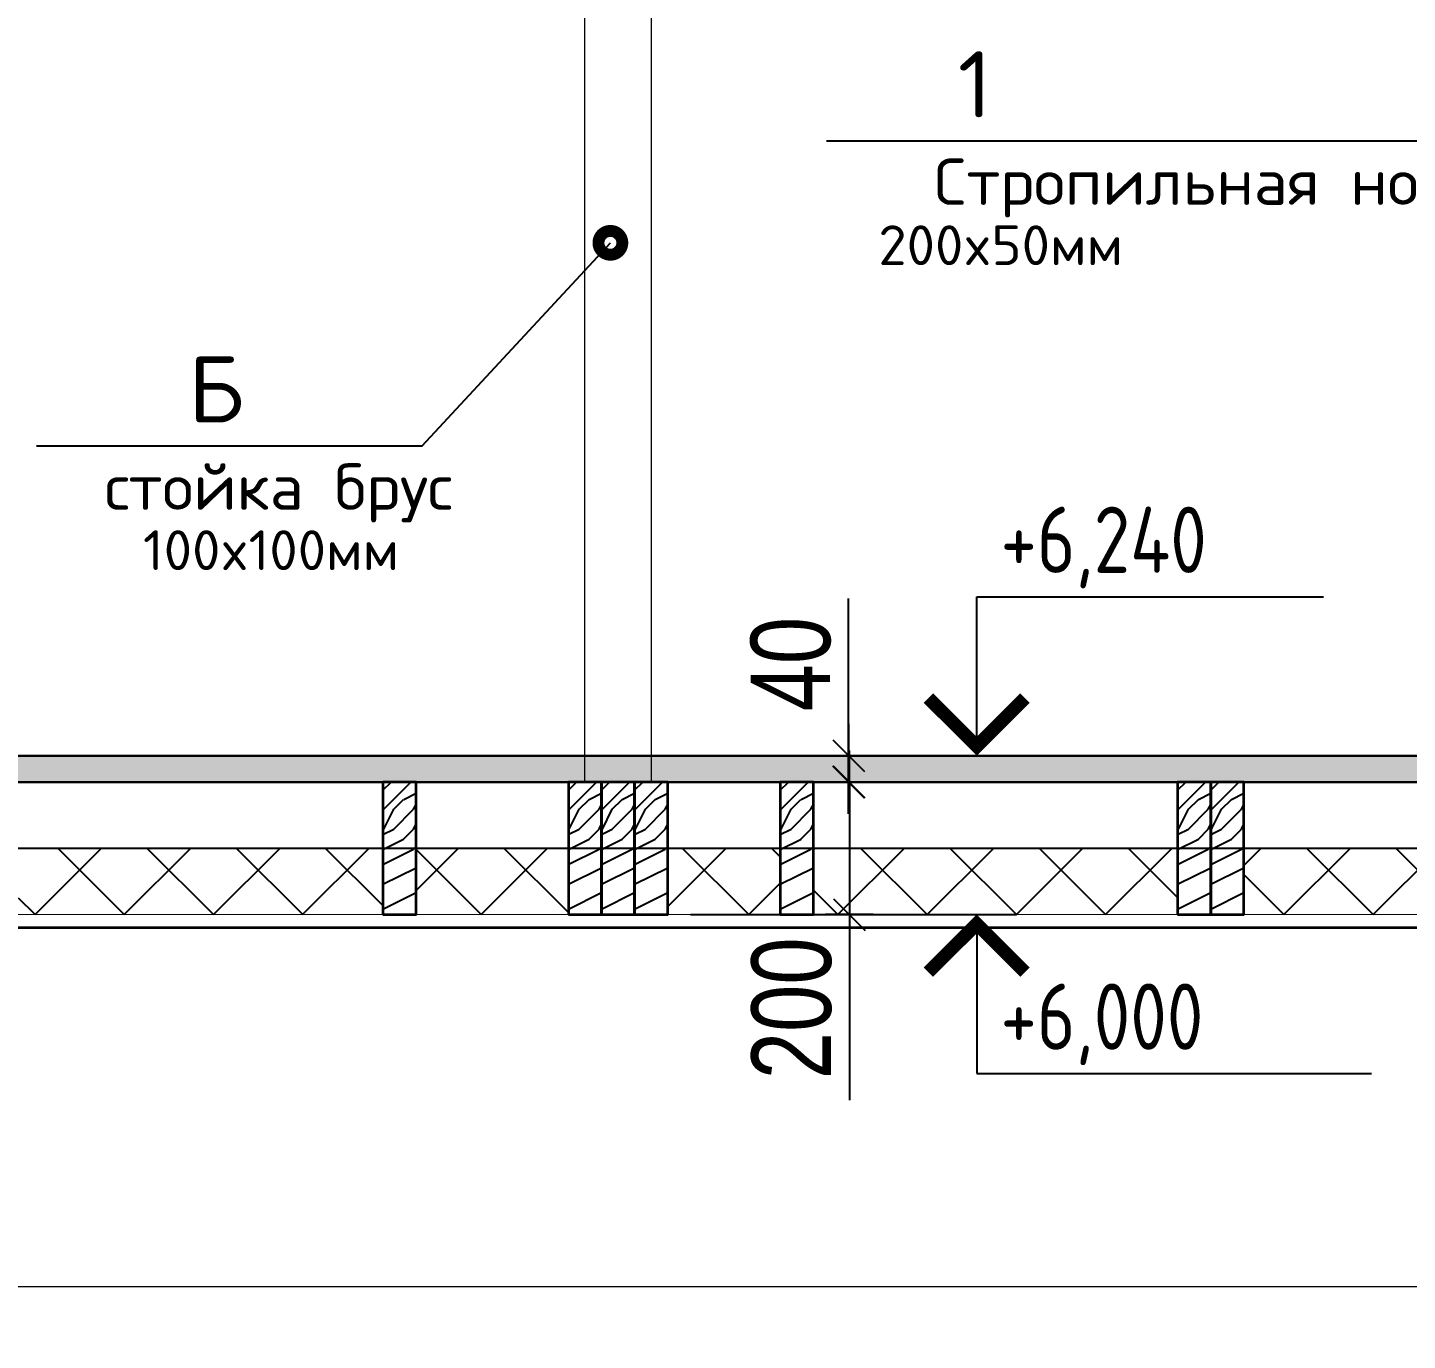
# Model space of a CAD drawing. Extents: x -12289450 to -10763036, y -7834513 to -6150123.
# Drawn here: x -10908981 to -10906897, y -7677893 to -7675911 of the extents above; entities that cross this region are included whole.
import ezdxf

# ---------------------------------------------------------------- set-up
doc = ezdxf.new("R2010")
doc.units = 0
doc.header["$LTSCALE"] = 25
doc.header["$PDMODE"] = 35
doc.layers.get('DefPoints').update_dxf_attribs({"color": 10, "lineweight": 30})
for name, color, linetype in [('004-ВСПЛИНИИ', 15, 'Continuous'), ('005-РАЗМЕРЫ', 252, 'Continuous'), ('008-ШТРИХОВКА', 252, 'Continuous'), ('Крыши', 7, 'Continuous'), ('Примечания', 7, 'Continuous')]:
    doc.layers.add(name, color=color, linetype=linetype)
for name, color, linetype, lineweight in [('RAZMER', 7, 'Continuous', 9), ('Стена', 7, 'Continuous', 5), ('СТЕНЫ', 5, 'Continuous', 40)]:
    doc.layers.add(name, color=color, linetype=linetype, lineweight=lineweight)
doc.styles.add('GOST 2.304', font='cs_gost2304.shx')
doc.styles.add('ROMANT', font='romant.shx', dxfattribs={"height": 2})
doc.styles.get("Standard").update_dxf_attribs({"font": 'arial.ttf'})
doc.styles.add('TXT0', font='txt', dxfattribs={"width": 0.8})
doc.dimstyles.new('Копия 3 РАЗМЕРЫ 3', dxfattribs={"dimscale": 30, "dimtxt": 4, "dimasz": 0.08, "dimexe": 0, "dimexo": 0, "dimgap": 0.9, "dimtad": 1, "dimdec": 0, "dimzin": 0, "dimdsep": 46, "dimtxsty": 'TXT0', "dimblk1": 'A8MITTA', "dimblk2": 'A8MITTA', "dimsah": 1, "dimcen": 0.3, "dimse1": 1, "dimse2": 1, "dimadec": 0, "dimazin": 0, "dimtp": 6, "dimtm": 6, "dimtfac": 1, "dimtdec": 0, "dimtofl": 0, "dimtmove": 0, "dimatfit": 3, "dimldrblk": 'A8MITTA', "dimfxl": 0, "dimtolj": 1, "dimtzin": 0, "dimarcsym": 0})

# ---------------------------------------------------------------- blocks, each defined once
blk = doc.blocks.new('A8MITTA', base_point=(3180, 3140))
for p, q in [((3180, 3155), (3180, 3125)), ((3170, 3130), (3190, 3150)), ((3160, 3140), (3200, 3140))]:
    blk.add_line(p, q)
blk = doc.blocks.new('*D1080')
at = {"layer": '005-РАЗМЕРЫ', "color": 0, "lineweight": -2, "ltscale": 4, "transparency": 16777216}
for p, q in [((-10907741, -7677007.5), (-10907741, -7676772.7)), ((-10907741, -7677052.3), (-10907741, -7677054.7))]:
    blk.add_line(p, q, dxfattribs=at)
at = {"layer": 'DefPoints', "color": 0, "ltscale": 4, "transparency": 16777216}
for p in [(-10907724.9, -7677009.9), (-10907741, -7677049.9), (-10907724.9, -7677049.9)]:
    blk.add_point(p, dxfattribs=at)
at = {"layer": '005-РАЗМЕРЫ', "color": 0, "lineweight": -2, "ltscale": 4, "transparency": 16777216, "xscale": 2.4, "yscale": 2.4, "zscale": 2.4}
for p, rotation in [((-10907741, -7677009.9), 270), ((-10907741, -7677049.9), 90)]:
    blk.add_blockref('A8MITTA', p, dxfattribs=dict(at, rotation=rotation))
at = {"layer": '005-РАЗМЕРЫ', "color": 0, "ltscale": 4, "transparency": 16777216, "insert": (-10907828, -7676871.7), "char_height": 120, "attachment_point": 5, "rotation": 90, "style": 'TXT0'}
blk.add_mtext('\\A1;40', dxfattribs=at)
blk = doc.blocks.new('*D1120')
at = {"layer": '005-РАЗМЕРЫ', "color": 0, "lineweight": -2, "ltscale": 4, "transparency": 16777216}
for p, q in [((-10907739.8, -7677052.3), (-10907739.8, -7677247.5)), ((-10907739.8, -7677249.9), (-10907739.8, -7677530.3))]:
    blk.add_line(p, q, dxfattribs=at)
at = {"layer": 'DefPoints', "color": 0, "ltscale": 4, "transparency": 16777216}
for p in [(-10907632, -7677049.9), (-10907739.8, -7677249.9), (-10907632, -7677249.9)]:
    blk.add_point(p, dxfattribs=at)
at = {"layer": '005-РАЗМЕРЫ', "color": 0, "lineweight": -2, "ltscale": 4, "transparency": 16777216, "xscale": 2.4, "yscale": 2.4, "zscale": 2.4}
for p, rotation in [((-10907739.8, -7677049.9), 90), ((-10907739.8, -7677249.9), 270)]:
    blk.add_blockref('A8MITTA', p, dxfattribs=dict(at, rotation=rotation))
at = {"layer": '005-РАЗМЕРЫ', "color": 0, "ltscale": 4, "transparency": 16777216, "insert": (-10907826.8, -7677391.3), "char_height": 120, "attachment_point": 5, "rotation": 90, "style": 'TXT0'}
blk.add_mtext('\\A1;200', dxfattribs=at)

msp = doc.modelspace()

# ---------------------------------------------------------------- hatches: boundary and pattern name
at = {"layer": '008-ШТРИХОВКА', "ltscale": 3}
h = msp.add_hatch(dxfattribs=at)
h.set_pattern_fill('ANSI37', color=256, scale=30)
h.set_pattern_definition([(45, (-10908334.22, -7676799.76), (-67.352, 67.352), []), (135, (-10908334.22, -7676799.76), (-67.352, -67.352), [])])
h.paths.add_polyline_path([(-10905589.2, -7676222.4), (-10905589.2, -7676395.6), (-10905134.2, -7676658.3), (-10905134.2, -7676654.9), (-10905044.2, -7676654.9), (-10905044.2, -7676710.3), (-10904989.2, -7676742), (-10904989.2, -7676568.8)])
h.paths.add_polyline_path([(-10905019, -7676590.2), (-10905019, -7676591.1, 0.403433), (-10905014.2, -7676586.1), (-10905015.2, -7676586.1, -0.40079)], flags=16)
h.paths.add_polyline_path([(-10905284.2, -7676534.3, -1), (-10905294.2, -7676534.3, -1)], flags=16)
h.paths.add_polyline_path([(-10905024, -7676690.2, -1), (-10905014, -7676690.2, -1)], flags=16)
h.paths.add_polyline_path([(-10905289.2, -7676426.3), (-10905289.2, -7676425.3, 0.425077), (-10905294.4, -7676430.3), (-10905293.4, -7676430.3, -0.427766)], flags=16)
h.paths.add_polyline_path([(-10905554.4, -7676378.3, -1), (-10905564.4, -7676378.3, -1)], flags=16)
h.paths.add_polyline_path([(-10905559.4, -7676270.3), (-10905559.4, -7676269.3, 0.425077), (-10905564.6, -7676274.3), (-10905563.6, -7676274.3, -0.427766)], flags=16)
h.paths.add_polyline_path([(-10905134.2, -7676658.3), (-10905589.2, -7676395.6), (-10905589.2, -7676222.4), (-10906849.3, -7675494.9), (-10906849.3, -7675725.8), (-10906621.3, -7675857.5), (-10906550.9, -7675781.6, -0.208652), (-10906553.8, -7675775, -1), (-10906535.8, -7675775, -0.654736), (-10906550.9, -7675781.6), (-10906621.3, -7675857.5), (-10905134.2, -7676716)])
h.paths.add_polyline_path([(-10905107.5, -7676673.7, -0.127292), (-10905106.9, -7676676.1, -1), (-10905116.9, -7676676.1, -0.409198), (-10905112, -7676671.1), (-10905134.2, -7676658.3), (-10905134.2, -7676716), (-10905092.9, -7676739.9), (-10905044.2, -7676739.9), (-10905044.2, -7676710.3)], flags=17)
h.paths.add_polyline_path([(-10905106.9, -7676718.6, -1), (-10905116.9, -7676718.6, -1)], flags=16)
h.paths.add_polyline_path([(-10905061.8, -7676718.6, -1), (-10905071.8, -7676718.6, -1)], flags=16)
h.paths.add_polyline_path([(-10904989.2, -7676742), (-10905044.2, -7676710.3), (-10905044.2, -7676744.9), (-10905039.2, -7676744.9), (-10905039.2, -7676770.9), (-10904989.2, -7676799.8)])
h.paths.add_polyline_path([(-10906849.3, -7675494.9), (-10906964.4, -7675428.4, -0.449807), (-10906977.6, -7675431.1), (-10907093.1, -7675585.1), (-10906849.3, -7675725.8)])
h.paths.add_polyline_path([(-10907813.6, -7674938.2, -0.197823), (-10907691, -7675239.9), (-10907093.1, -7675585.1), (-10906977.6, -7675431.1, -0.379494), (-10906980, -7675419.4)])
h.paths.add_polyline_path([(-10907813.6, -7674938.2), (-10908011.6, -7674823.8, 0.197823), (-10908334.2, -7674868.5), (-10908134.2, -7674984), (-10908134.2, -7674919.9), (-10908044.2, -7674919.9), (-10908044.2, -7675009.9), (-10908039.2, -7675009.9), (-10908039.2, -7675038.8), (-10907691, -7675239.9, 0.197823)])
at = {"layer": '008-ШТРИХОВКА'}
h = msp.add_hatch(dxfattribs=at)
h.set_pattern_fill('WOODFACE', color=251, scale=300, style=0, pattern_type=2)
h.set_pattern_definition([(0, (-10915678.08, -7677234.88), (300, 300), [15, -285]), (90, (-10915558.08, -7677129.88), (-300, 300), [30, -270]), (45, (-10915618.08, -7677159.88), (3e-14, 300), [21.21, -63.63, 21.21, -42.42, 148.5, -127.294]), (45, (-10915693.08, -7677249.88), (3e-14, 300), [21.213, -42.426, 21.213, -339.412]), (45, (-10915588.08, -7677219.88), (3e-14, 300), [21.213, -403.051]), (45, (-10915558.08, -7677234.88), (3e-14, 300), [21.213, -403.051]), (45, (-10915603.08, -7677204.88), (3e-14, 300), [21.213, -403.051]), (45, (-10915618.08, -7677189.88), (3e-14, 300), [42.426, -381.838]), (45, (-10915543.08, -7676964.88), (3e-14, 300), [42.426, -381.838]), (45, (-10915648.08, -7677174.88), (3e-14, 300), [84.852, -339.412]), (45, (-10915663.08, -7677159.88), (3e-14, 300), [84.852, -339.412]), (45, (-10915468.08, -7677069.88), (3e-14, 300), [84.852, -339.412]), (45, (-10915678.08, -7677129.88), (3e-14, 300), [63.64, -360.6245]), (45, (-10915738.08, -7677084.88), (3e-14, 300), [63.64, -360.6245]), (45, (-10915708.08, -7677114.88), (3e-14, 300), [63.64, -360.6245]), (45, (-10915513.08, -7677024.88), (3e-14, 300), [106.066, -318.198]), (45, (-10915543.08, -7677009.88), (3e-14, 300), [106.066, -318.198]), (45, (-10915513.08, -7677084.88), (3e-14, 300), [148.4924, -275.772]), (26.565, (-10915648.08, -7677204.88), (300, 1e-07), [33.541, -637.279]), (26.565, (-10915588.08, -7677114.88), (300, 1e-07), [33.541, -637.279]), (26.565, (-10915603.08, -7677144.88), (300, 1e-07), [33.541, -637.279]), (26.565, (-10915663.08, -7677234.88), (300, 1e-07), [67.082, -603.738]), (26.565, (-10915603.08, -7677099.88), (300, 1e-07), [100.623, -570.197]), (26.565, (-10915633.08, -7677084.88), (300, 1e-07), [134.164, -536.656]), (26.565, (-10915663.08, -7677069.88), (300, 1e-07), [134.164, -536.656]), (26.565, (-10915708.08, -7676979.88), (300, 1e-07), [134.164, -536.656]), (26.565, (-10915708.08, -7677009.88), (300, 1e-07), [167.705, -503.115]), (26.565, (-10915693.08, -7677039.88), (300, 1e-07), [167.705, -503.115]), (63.435, (-10915588.08, -7677159.88), (2e-08, 300), [33.541, -637.279]), (63.435, (-10915633.08, -7677189.88), (2e-08, 300), [33.541, -637.279]), (63.435, (-10915678.08, -7677234.88), (2e-08, 300), [67.082, -603.738]), (63.435, (-10915588.08, -7677189.88), (2e-08, 300), [67.082, -603.738]), (63.435, (-10915708.08, -7677249.88), (2e-08, 300), [100.623, -570.197]), (63.435, (-10915738.08, -7677249.88), (2e-08, 300), [134.164, -536.656]), (63.435, (-10915468.08, -7677234.88), (2e-08, 300), [134.164, -536.656]), (63.435, (-10915573.08, -7677204.88), (2e-08, 300), [134.164, -536.656]), (63.435, (-10915513.08, -7677234.88), (2e-08, 300), [167.705, -503.115]), (63.435, (-10915543.08, -7677219.88), (2e-08, 300), [167.705, -503.115])])
h.paths.add_polyline_path([(-10910869.2, -7677050), (-10910919.2, -7677050), (-10910927.1, -7677049.9), (-10910877.1, -7677049.9)], flags=16)
h.paths.add_polyline_path([(-10913249.2, -7677050), (-10913249.2, -7677009.9), (-10915738.1, -7677009.9), (-10915738.1, -7677050)])
h.paths.add_polyline_path([(-10913249.2, -7677009.9), (-10913249.2, -7677050), (-10905239.2, -7677050.1), (-10905239.2, -7677009.9)])
h = msp.add_hatch(dxfattribs=at)
h.set_pattern_fill('WOODFACE', color=251, scale=300, style=0, pattern_type=2)
h.set_pattern_definition([(0, (765711.9, -569866.07), (300, 300), [15, -285]), (90, (765831.9, -569761.07), (-300, 300), [30, -270]), (45, (765771.91, -569791.07), (3e-14, 300), [21.21, -63.63, 21.21, -42.42, 148.5, -127.2940687]), (45, (765696.91, -569881.07), (3e-14, 300), [21.213, -42.426, 21.213, -339.4120686]), (45, (765801.91, -569851.07), (3e-14, 300), [21.213, -403.0510686]), (45, (765831.91, -569866.07), (3e-14, 300), [21.213, -403.0510686]), (45, (765786.91, -569836.07), (3e-14, 300), [21.213, -403.0510686]), (45, (765771.91, -569821.07), (3e-14, 300), [42.426, -381.8380686]), (45, (765846.91, -569596.07), (3e-14, 300), [42.426, -381.8380686]), (45, (765741.91, -569806.07), (3e-14, 300), [84.852, -339.4120686]), (45, (765726.91, -569791.07), (3e-14, 300), [84.852, -339.4120686]), (45, (765921.91, -569701.07), (3e-14, 300), [84.852, -339.4120686]), (45, (765711.91, -569761.07), (3e-14, 300), [63.6396, -360.6244686]), (45, (765651.91, -569716.07), (3e-14, 300), [63.6396, -360.6244686]), (45, (765681.91, -569746.07), (3e-14, 300), [63.6396, -360.6244686]), (45, (765876.91, -569656.07), (3e-14, 300), [106.06602, -318.1980486]), (45, (765846.91, -569641.07), (3e-14, 300), [106.06602, -318.1980486]), (45, (765876.91, -569716.07), (3e-14, 300), [148.492424, -275.7716445]), (26.5650512, (765741.91, -569836.07), (300, 1e-07), [33.541017, -637.279374]), (26.5650512, (765801.91, -569746.07), (300, 1e-07), [33.541017, -637.279374]), (26.5650512, (765786.91, -569776.07), (300, 1e-07), [33.541017, -637.279374]), (26.5650512, (765726.91, -569866.07), (300, 1e-07), [67.08204, -603.738353]), (26.5650512, (765786.91, -569731.07), (300, 1e-07), [100.623059, -570.197334]), (26.5650512, (765756.91, -569716.07), (300, 1e-07), [134.1640785, -536.6563146]), (26.5650512, (765726.91, -569701.07), (300, 1e-07), [134.1640785, -536.6563146]), (26.5650512, (765681.91, -569611.07), (300, 1e-07), [134.1640785, -536.6563146]), (26.5650512, (765681.91, -569641.07), (300, 1e-07), [167.7051, -503.115293]), (26.5650512, (765696.91, -569671.07), (300, 1e-07), [167.7051, -503.115293]), (63.4349488, (765801.91, -569791.07), (2e-08, 300), [33.541017, -637.279374]), (63.4349488, (765756.91, -569821.07), (2e-08, 300), [33.541017, -637.279374]), (63.4349488, (765711.91, -569866.07), (2e-08, 300), [67.08204, -603.738353]), (63.4349488, (765801.91, -569821.07), (2e-08, 300), [67.08204, -603.738353]), (63.4349488, (765681.91, -569881.07), (2e-08, 300), [100.623059, -570.197334]), (63.4349488, (765651.91, -569881.07), (2e-08, 300), [134.1640785, -536.6563146]), (63.4349488, (765921.91, -569866.07), (2e-08, 300), [134.1640785, -536.6563146]), (63.4349488, (765816.91, -569836.07), (2e-08, 300), [134.1640785, -536.6563146]), (63.4349488, (765876.91, -569866.07), (2e-08, 300), [167.7051, -503.115293]), (63.4349488, (765846.91, -569851.07), (2e-08, 300), [167.7051, -503.115293])])
h.paths.add_polyline_path([(-10908394.2, -7677249.9), (-10908394.2, -7677049.9), (-10908444.2, -7677049.9), (-10908444.2, -7677249.9)])
h = msp.add_hatch(dxfattribs=at)
h.set_pattern_fill('WOODFACE', color=251, scale=300, style=0, pattern_type=2)
h.set_pattern_definition([(0, (765991.9, -569866.1), (300, 300), [15, -285]), (90, (766111.9, -569761.1), (-300, 300), [30, -270]), (45, (766051.91, -569791.09), (3e-14, 300), [21.21, -63.63, 21.21, -42.42, 148.5, -127.2940687]), (45, (765976.91, -569881.09), (3e-14, 300), [21.213, -42.426, 21.213, -339.4120686]), (45, (766081.91, -569851.09), (3e-14, 300), [21.213, -403.0510686]), (45, (766111.91, -569866.09), (3e-14, 300), [21.213, -403.0510686]), (45, (766066.91, -569836.09), (3e-14, 300), [21.213, -403.0510686]), (45, (766051.91, -569821.09), (3e-14, 300), [42.426, -381.8380686]), (45, (766126.91, -569596.09), (3e-14, 300), [42.426, -381.8380686]), (45, (766021.91, -569806.09), (3e-14, 300), [84.852, -339.4120686]), (45, (766006.91, -569791.09), (3e-14, 300), [84.852, -339.4120686]), (45, (766201.91, -569701.09), (3e-14, 300), [84.852, -339.4120686]), (45, (765991.91, -569761.09), (3e-14, 300), [63.6396, -360.6244686]), (45, (765931.91, -569716.09), (3e-14, 300), [63.6396, -360.6244686]), (45, (765961.91, -569746.09), (3e-14, 300), [63.6396, -360.6244686]), (45, (766156.91, -569656.09), (3e-14, 300), [106.06602, -318.1980486]), (45, (766126.91, -569641.09), (3e-14, 300), [106.06602, -318.1980486]), (45, (766156.91, -569716.09), (3e-14, 300), [148.492424, -275.7716445]), (26.5650512, (766021.91, -569836.09), (300, 1e-07), [33.541017, -637.279374]), (26.5650512, (766081.91, -569746.09), (300, 1e-07), [33.541017, -637.279374]), (26.5650512, (766066.91, -569776.09), (300, 1e-07), [33.541017, -637.279374]), (26.5650512, (766006.91, -569866.09), (300, 1e-07), [67.08204, -603.738353]), (26.5650512, (766066.91, -569731.09), (300, 1e-07), [100.623059, -570.197334]), (26.5650512, (766036.91, -569716.09), (300, 1e-07), [134.1640785, -536.6563146]), (26.5650512, (766006.91, -569701.09), (300, 1e-07), [134.1640785, -536.6563146]), (26.5650512, (765961.91, -569611.09), (300, 1e-07), [134.1640785, -536.6563146]), (26.5650512, (765961.91, -569641.09), (300, 1e-07), [167.7051, -503.115293]), (26.5650512, (765976.91, -569671.09), (300, 1e-07), [167.7051, -503.115293]), (63.4349488, (766081.91, -569791.09), (2e-08, 300), [33.541017, -637.279374]), (63.4349488, (766036.91, -569821.09), (2e-08, 300), [33.541017, -637.279374]), (63.4349488, (765991.91, -569866.09), (2e-08, 300), [67.08204, -603.738353]), (63.4349488, (766081.91, -569821.09), (2e-08, 300), [67.08204, -603.738353]), (63.4349488, (765961.91, -569881.09), (2e-08, 300), [100.623059, -570.197334]), (63.4349488, (765931.91, -569881.09), (2e-08, 300), [134.1640785, -536.6563146]), (63.4349488, (766201.91, -569866.09), (2e-08, 300), [134.1640785, -536.6563146]), (63.4349488, (766096.91, -569836.09), (2e-08, 300), [134.1640785, -536.6563146]), (63.4349488, (766156.91, -569866.09), (2e-08, 300), [167.7051, -503.115293]), (63.4349488, (766126.91, -569851.09), (2e-08, 300), [167.7051, -503.115293])])
h.paths.add_polyline_path([(-10908114.2, -7677250), (-10908114.2, -7677049.9), (-10908164.2, -7677049.9), (-10908164.2, -7677250)])
h = msp.add_hatch(dxfattribs=at)
h.set_pattern_fill('WOODFACE', color=251, scale=300, style=0, pattern_type=2)
h.set_pattern_definition([(0, (766041.9, -569866.1), (300, 300), [15, -285]), (90, (766161.9, -569761.1), (-300, 300), [30, -270]), (45, (766101.91, -569791.09), (3e-14, 300), [21.21, -63.63, 21.21, -42.42, 148.5, -127.2940687]), (45, (766026.91, -569881.09), (3e-14, 300), [21.213, -42.426, 21.213, -339.4120686]), (45, (766131.91, -569851.09), (3e-14, 300), [21.213, -403.0510686]), (45, (766161.91, -569866.09), (3e-14, 300), [21.213, -403.0510686]), (45, (766116.91, -569836.09), (3e-14, 300), [21.213, -403.0510686]), (45, (766101.91, -569821.09), (3e-14, 300), [42.426, -381.8380686]), (45, (766176.91, -569596.09), (3e-14, 300), [42.426, -381.8380686]), (45, (766071.91, -569806.09), (3e-14, 300), [84.852, -339.4120686]), (45, (766056.91, -569791.09), (3e-14, 300), [84.852, -339.4120686]), (45, (766251.91, -569701.09), (3e-14, 300), [84.852, -339.4120686]), (45, (766041.91, -569761.09), (3e-14, 300), [63.6396, -360.6244686]), (45, (765981.91, -569716.09), (3e-14, 300), [63.6396, -360.6244686]), (45, (766011.91, -569746.09), (3e-14, 300), [63.6396, -360.6244686]), (45, (766206.91, -569656.09), (3e-14, 300), [106.06602, -318.1980486]), (45, (766176.91, -569641.09), (3e-14, 300), [106.06602, -318.1980486]), (45, (766206.91, -569716.09), (3e-14, 300), [148.492424, -275.7716445]), (26.5650512, (766071.91, -569836.09), (300, 1e-07), [33.541017, -637.279374]), (26.5650512, (766131.91, -569746.09), (300, 1e-07), [33.541017, -637.279374]), (26.5650512, (766116.91, -569776.09), (300, 1e-07), [33.541017, -637.279374]), (26.5650512, (766056.91, -569866.09), (300, 1e-07), [67.08204, -603.738353]), (26.5650512, (766116.91, -569731.09), (300, 1e-07), [100.623059, -570.197334]), (26.5650512, (766086.91, -569716.09), (300, 1e-07), [134.1640785, -536.6563146]), (26.5650512, (766056.91, -569701.09), (300, 1e-07), [134.1640785, -536.6563146]), (26.5650512, (766011.91, -569611.09), (300, 1e-07), [134.1640785, -536.6563146]), (26.5650512, (766011.91, -569641.09), (300, 1e-07), [167.7051, -503.115293]), (26.5650512, (766026.91, -569671.09), (300, 1e-07), [167.7051, -503.115293]), (63.4349488, (766131.91, -569791.09), (2e-08, 300), [33.541017, -637.279374]), (63.4349488, (766086.91, -569821.09), (2e-08, 300), [33.541017, -637.279374]), (63.4349488, (766041.91, -569866.09), (2e-08, 300), [67.08204, -603.738353]), (63.4349488, (766131.91, -569821.09), (2e-08, 300), [67.08204, -603.738353]), (63.4349488, (766011.91, -569881.09), (2e-08, 300), [100.623059, -570.197334]), (63.4349488, (765981.91, -569881.09), (2e-08, 300), [134.1640785, -536.6563146]), (63.4349488, (766251.91, -569866.09), (2e-08, 300), [134.1640785, -536.6563146]), (63.4349488, (766146.91, -569836.09), (2e-08, 300), [134.1640785, -536.6563146]), (63.4349488, (766206.91, -569866.09), (2e-08, 300), [167.7051, -503.115293]), (63.4349488, (766176.91, -569851.09), (2e-08, 300), [167.7051, -503.115293])])
h.paths.add_polyline_path([(-10908064.2, -7677250), (-10908064.2, -7677049.9), (-10908114.2, -7677049.9), (-10908114.2, -7677250)])
h = msp.add_hatch(dxfattribs=at)
h.set_pattern_fill('WOODFACE', color=251, scale=300, style=0, pattern_type=2)
h.set_pattern_definition([(0, (766091.9, -569866.1), (300, 300), [15, -285]), (90, (766211.9, -569761.1), (-300, 300), [30, -270]), (45, (766151.91, -569791.09), (3e-14, 300), [21.21, -63.63, 21.21, -42.42, 148.5, -127.2940687]), (45, (766076.91, -569881.09), (3e-14, 300), [21.213, -42.426, 21.213, -339.4120686]), (45, (766181.91, -569851.09), (3e-14, 300), [21.213, -403.0510686]), (45, (766211.91, -569866.09), (3e-14, 300), [21.213, -403.0510686]), (45, (766166.91, -569836.09), (3e-14, 300), [21.213, -403.0510686]), (45, (766151.91, -569821.09), (3e-14, 300), [42.426, -381.8380686]), (45, (766226.91, -569596.09), (3e-14, 300), [42.426, -381.8380686]), (45, (766121.91, -569806.09), (3e-14, 300), [84.852, -339.4120686]), (45, (766106.91, -569791.09), (3e-14, 300), [84.852, -339.4120686]), (45, (766301.91, -569701.09), (3e-14, 300), [84.852, -339.4120686]), (45, (766091.91, -569761.09), (3e-14, 300), [63.6396, -360.6244686]), (45, (766031.91, -569716.09), (3e-14, 300), [63.6396, -360.6244686]), (45, (766061.91, -569746.09), (3e-14, 300), [63.6396, -360.6244686]), (45, (766256.91, -569656.09), (3e-14, 300), [106.06602, -318.1980486]), (45, (766226.91, -569641.09), (3e-14, 300), [106.06602, -318.1980486]), (45, (766256.91, -569716.09), (3e-14, 300), [148.492424, -275.7716445]), (26.5650512, (766121.91, -569836.09), (300, 1e-07), [33.541017, -637.279374]), (26.5650512, (766181.91, -569746.09), (300, 1e-07), [33.541017, -637.279374]), (26.5650512, (766166.91, -569776.09), (300, 1e-07), [33.541017, -637.279374]), (26.5650512, (766106.91, -569866.09), (300, 1e-07), [67.08204, -603.738353]), (26.5650512, (766166.91, -569731.09), (300, 1e-07), [100.623059, -570.197334]), (26.5650512, (766136.91, -569716.09), (300, 1e-07), [134.1640785, -536.6563146]), (26.5650512, (766106.91, -569701.09), (300, 1e-07), [134.1640785, -536.6563146]), (26.5650512, (766061.91, -569611.09), (300, 1e-07), [134.1640785, -536.6563146]), (26.5650512, (766061.91, -569641.09), (300, 1e-07), [167.7051, -503.115293]), (26.5650512, (766076.91, -569671.09), (300, 1e-07), [167.7051, -503.115293]), (63.4349488, (766181.91, -569791.09), (2e-08, 300), [33.541017, -637.279374]), (63.4349488, (766136.91, -569821.09), (2e-08, 300), [33.541017, -637.279374]), (63.4349488, (766091.91, -569866.09), (2e-08, 300), [67.08204, -603.738353]), (63.4349488, (766181.91, -569821.09), (2e-08, 300), [67.08204, -603.738353]), (63.4349488, (766061.91, -569881.09), (2e-08, 300), [100.623059, -570.197334]), (63.4349488, (766031.91, -569881.09), (2e-08, 300), [134.1640785, -536.6563146]), (63.4349488, (766301.91, -569866.09), (2e-08, 300), [134.1640785, -536.6563146]), (63.4349488, (766196.91, -569836.09), (2e-08, 300), [134.1640785, -536.6563146]), (63.4349488, (766256.91, -569866.09), (2e-08, 300), [167.7051, -503.115293]), (63.4349488, (766226.91, -569851.09), (2e-08, 300), [167.7051, -503.115293])])
h.paths.add_polyline_path([(-10908014.2, -7677250), (-10908014.2, -7677049.9), (-10908064.2, -7677049.9), (-10908064.2, -7677250)])
h = msp.add_hatch(dxfattribs=at)
h.set_pattern_fill('WOODFACE', color=251, scale=300, style=0, pattern_type=2)
h.set_pattern_definition([(0, (766311.9, -569866.07), (300, 300), [15, -285]), (90, (766431.9, -569761.07), (-300, 300), [30, -270]), (45, (766371.91, -569791.07), (3e-14, 300), [21.21, -63.63, 21.21, -42.42, 148.5, -127.2940687]), (45, (766296.91, -569881.07), (3e-14, 300), [21.213, -42.426, 21.213, -339.4120686]), (45, (766401.91, -569851.07), (3e-14, 300), [21.213, -403.0510686]), (45, (766431.91, -569866.07), (3e-14, 300), [21.213, -403.0510686]), (45, (766386.91, -569836.07), (3e-14, 300), [21.213, -403.0510686]), (45, (766371.91, -569821.07), (3e-14, 300), [42.426, -381.8380686]), (45, (766446.91, -569596.07), (3e-14, 300), [42.426, -381.8380686]), (45, (766341.91, -569806.07), (3e-14, 300), [84.852, -339.4120686]), (45, (766326.91, -569791.07), (3e-14, 300), [84.852, -339.4120686]), (45, (766521.91, -569701.07), (3e-14, 300), [84.852, -339.4120686]), (45, (766311.91, -569761.07), (3e-14, 300), [63.6396, -360.6244686]), (45, (766251.91, -569716.07), (3e-14, 300), [63.6396, -360.6244686]), (45, (766281.91, -569746.07), (3e-14, 300), [63.6396, -360.6244686]), (45, (766476.91, -569656.07), (3e-14, 300), [106.06602, -318.1980486]), (45, (766446.91, -569641.07), (3e-14, 300), [106.06602, -318.1980486]), (45, (766476.91, -569716.07), (3e-14, 300), [148.492424, -275.7716445]), (26.5650512, (766341.91, -569836.07), (300, 1e-07), [33.541017, -637.279374]), (26.5650512, (766401.91, -569746.07), (300, 1e-07), [33.541017, -637.279374]), (26.5650512, (766386.91, -569776.07), (300, 1e-07), [33.541017, -637.279374]), (26.5650512, (766326.91, -569866.07), (300, 1e-07), [67.08204, -603.738353]), (26.5650512, (766386.91, -569731.07), (300, 1e-07), [100.623059, -570.197334]), (26.5650512, (766356.91, -569716.07), (300, 1e-07), [134.1640785, -536.6563146]), (26.5650512, (766326.91, -569701.07), (300, 1e-07), [134.1640785, -536.6563146]), (26.5650512, (766281.91, -569611.07), (300, 1e-07), [134.1640785, -536.6563146]), (26.5650512, (766281.91, -569641.07), (300, 1e-07), [167.7051, -503.115293]), (26.5650512, (766296.91, -569671.07), (300, 1e-07), [167.7051, -503.115293]), (63.4349488, (766401.91, -569791.07), (2e-08, 300), [33.541017, -637.279374]), (63.4349488, (766356.91, -569821.07), (2e-08, 300), [33.541017, -637.279374]), (63.4349488, (766311.91, -569866.07), (2e-08, 300), [67.08204, -603.738353]), (63.4349488, (766401.91, -569821.07), (2e-08, 300), [67.08204, -603.738353]), (63.4349488, (766281.91, -569881.07), (2e-08, 300), [100.623059, -570.197334]), (63.4349488, (766251.91, -569881.07), (2e-08, 300), [134.1640785, -536.6563146]), (63.4349488, (766521.91, -569866.07), (2e-08, 300), [134.1640785, -536.6563146]), (63.4349488, (766416.91, -569836.07), (2e-08, 300), [134.1640785, -536.6563146]), (63.4349488, (766476.91, -569866.07), (2e-08, 300), [167.7051, -503.115293]), (63.4349488, (766446.91, -569851.07), (2e-08, 300), [167.7051, -503.115293])])
h.paths.add_polyline_path([(-10907794.2, -7677249.9), (-10907794.2, -7677049.9), (-10907844.2, -7677049.9), (-10907844.2, -7677249.9)])
h = msp.add_hatch(dxfattribs=at)
h.set_pattern_fill('WOODFACE', color=251, scale=300, style=0, pattern_type=2)
h.set_pattern_definition([(0, (766911.9, -569866.07), (300, 300), [15, -285]), (90, (767031.9, -569761.07), (-300, 300), [30, -270]), (45, (766971.91, -569791.07), (3e-14, 300), [21.21, -63.63, 21.21, -42.42, 148.5, -127.2940687]), (45, (766896.91, -569881.07), (3e-14, 300), [21.213, -42.426, 21.213, -339.4120686]), (45, (767001.91, -569851.07), (3e-14, 300), [21.213, -403.0510686]), (45, (767031.91, -569866.07), (3e-14, 300), [21.213, -403.0510686]), (45, (766986.91, -569836.07), (3e-14, 300), [21.213, -403.0510686]), (45, (766971.91, -569821.07), (3e-14, 300), [42.426, -381.8380686]), (45, (767046.91, -569596.07), (3e-14, 300), [42.426, -381.8380686]), (45, (766941.91, -569806.07), (3e-14, 300), [84.852, -339.4120686]), (45, (766926.91, -569791.07), (3e-14, 300), [84.852, -339.4120686]), (45, (767121.91, -569701.07), (3e-14, 300), [84.852, -339.4120686]), (45, (766911.91, -569761.07), (3e-14, 300), [63.6396, -360.6244686]), (45, (766851.91, -569716.07), (3e-14, 300), [63.6396, -360.6244686]), (45, (766881.91, -569746.07), (3e-14, 300), [63.6396, -360.6244686]), (45, (767076.91, -569656.07), (3e-14, 300), [106.06602, -318.1980486]), (45, (767046.91, -569641.07), (3e-14, 300), [106.06602, -318.1980486]), (45, (767076.91, -569716.07), (3e-14, 300), [148.492424, -275.7716445]), (26.5650512, (766941.91, -569836.07), (300, 1e-07), [33.541017, -637.279374]), (26.5650512, (767001.91, -569746.07), (300, 1e-07), [33.541017, -637.279374]), (26.5650512, (766986.91, -569776.07), (300, 1e-07), [33.541017, -637.279374]), (26.5650512, (766926.91, -569866.07), (300, 1e-07), [67.08204, -603.738353]), (26.5650512, (766986.91, -569731.07), (300, 1e-07), [100.623059, -570.197334]), (26.5650512, (766956.91, -569716.07), (300, 1e-07), [134.1640785, -536.6563146]), (26.5650512, (766926.91, -569701.07), (300, 1e-07), [134.1640785, -536.6563146]), (26.5650512, (766881.91, -569611.07), (300, 1e-07), [134.1640785, -536.6563146]), (26.5650512, (766881.91, -569641.07), (300, 1e-07), [167.7051, -503.115293]), (26.5650512, (766896.91, -569671.07), (300, 1e-07), [167.7051, -503.115293]), (63.4349488, (767001.91, -569791.07), (2e-08, 300), [33.541017, -637.279374]), (63.4349488, (766956.91, -569821.07), (2e-08, 300), [33.541017, -637.279374]), (63.4349488, (766911.91, -569866.07), (2e-08, 300), [67.08204, -603.738353]), (63.4349488, (767001.91, -569821.07), (2e-08, 300), [67.08204, -603.738353]), (63.4349488, (766881.91, -569881.07), (2e-08, 300), [100.623059, -570.197334]), (63.4349488, (766851.91, -569881.07), (2e-08, 300), [134.1640785, -536.6563146]), (63.4349488, (767121.91, -569866.07), (2e-08, 300), [134.1640785, -536.6563146]), (63.4349488, (767016.91, -569836.07), (2e-08, 300), [134.1640785, -536.6563146]), (63.4349488, (767076.91, -569866.07), (2e-08, 300), [167.7051, -503.115293]), (63.4349488, (767046.91, -569851.07), (2e-08, 300), [167.7051, -503.115293])])
h.paths.add_polyline_path([(-10907194.2, -7677249.9), (-10907194.2, -7677049.9), (-10907244.2, -7677049.9), (-10907244.2, -7677249.9)])
h = msp.add_hatch(dxfattribs=at)
h.set_pattern_fill('WOODFACE', color=251, scale=300, style=0, pattern_type=2)
h.set_pattern_definition([(0, (766961.9, -569866.07), (300, 300), [15, -285]), (90, (767081.9, -569761.07), (-300, 300), [30, -270]), (45, (767021.91, -569791.07), (3e-14, 300), [21.21, -63.63, 21.21, -42.42, 148.5, -127.2940687]), (45, (766946.91, -569881.07), (3e-14, 300), [21.213, -42.426, 21.213, -339.4120686]), (45, (767051.91, -569851.07), (3e-14, 300), [21.213, -403.0510686]), (45, (767081.91, -569866.07), (3e-14, 300), [21.213, -403.0510686]), (45, (767036.91, -569836.07), (3e-14, 300), [21.213, -403.0510686]), (45, (767021.91, -569821.07), (3e-14, 300), [42.426, -381.8380686]), (45, (767096.91, -569596.07), (3e-14, 300), [42.426, -381.8380686]), (45, (766991.91, -569806.07), (3e-14, 300), [84.852, -339.4120686]), (45, (766976.91, -569791.07), (3e-14, 300), [84.852, -339.4120686]), (45, (767171.91, -569701.07), (3e-14, 300), [84.852, -339.4120686]), (45, (766961.91, -569761.07), (3e-14, 300), [63.6396, -360.6244686]), (45, (766901.91, -569716.07), (3e-14, 300), [63.6396, -360.6244686]), (45, (766931.91, -569746.07), (3e-14, 300), [63.6396, -360.6244686]), (45, (767126.91, -569656.07), (3e-14, 300), [106.06602, -318.1980486]), (45, (767096.91, -569641.07), (3e-14, 300), [106.06602, -318.1980486]), (45, (767126.91, -569716.07), (3e-14, 300), [148.492424, -275.7716445]), (26.5650512, (766991.91, -569836.07), (300, 1e-07), [33.541017, -637.279374]), (26.5650512, (767051.91, -569746.07), (300, 1e-07), [33.541017, -637.279374]), (26.5650512, (767036.91, -569776.07), (300, 1e-07), [33.541017, -637.279374]), (26.5650512, (766976.91, -569866.07), (300, 1e-07), [67.08204, -603.738353]), (26.5650512, (767036.91, -569731.07), (300, 1e-07), [100.623059, -570.197334]), (26.5650512, (767006.91, -569716.07), (300, 1e-07), [134.1640785, -536.6563146]), (26.5650512, (766976.91, -569701.07), (300, 1e-07), [134.1640785, -536.6563146]), (26.5650512, (766931.91, -569611.07), (300, 1e-07), [134.1640785, -536.6563146]), (26.5650512, (766931.91, -569641.07), (300, 1e-07), [167.7051, -503.115293]), (26.5650512, (766946.91, -569671.07), (300, 1e-07), [167.7051, -503.115293]), (63.4349488, (767051.91, -569791.07), (2e-08, 300), [33.541017, -637.279374]), (63.4349488, (767006.91, -569821.07), (2e-08, 300), [33.541017, -637.279374]), (63.4349488, (766961.91, -569866.07), (2e-08, 300), [67.08204, -603.738353]), (63.4349488, (767051.91, -569821.07), (2e-08, 300), [67.08204, -603.738353]), (63.4349488, (766931.91, -569881.07), (2e-08, 300), [100.623059, -570.197334]), (63.4349488, (766901.91, -569881.07), (2e-08, 300), [134.1640785, -536.6563146]), (63.4349488, (767171.91, -569866.07), (2e-08, 300), [134.1640785, -536.6563146]), (63.4349488, (767066.91, -569836.07), (2e-08, 300), [134.1640785, -536.6563146]), (63.4349488, (767126.91, -569866.07), (2e-08, 300), [167.7051, -503.115293]), (63.4349488, (767096.91, -569851.07), (2e-08, 300), [167.7051, -503.115293])])
h.paths.add_polyline_path([(-10907144.2, -7677249.9), (-10907144.2, -7677049.9), (-10907194.2, -7677049.9), (-10907194.2, -7677249.9)])
at = {"layer": '008-ШТРИХОВКА', "ltscale": 3}
h = msp.add_hatch(dxfattribs=at)
h.set_pattern_fill('ANSI37', color=256, scale=30)
h.set_pattern_definition([(45, (-10911394.19, -7677249.95), (-67.3519, 67.3519), []), (135, (-10911394.19, -7677249.95), (-67.3519, -67.3519), [])])
h.paths.add_polyline_path([(-10911394.2, -7677149.9), (-10911394.2, -7677249.9), (-10910844.2, -7677249.9), (-10910844.2, -7677149.9)])
h.paths.add_polyline_path([(-10910244.2, -7677249.9), (-10910244.2, -7677149.9), (-10910794.2, -7677149.9), (-10910794.2, -7677249.9)])
h.paths.add_polyline_path([(-10910039.2, -7677249.9), (-10910039.2, -7677149.9), (-10910194.2, -7677149.9), (-10910194.2, -7677249.9)])
h.paths.add_polyline_path([(-10910039.2, -7677249.9), (-10909964.2, -7677249.9), (-10909964.2, -7677149.9), (-10909989.2, -7677149.9), (-10910039.2, -7677149.9)])
h.paths.add_polyline_path([(-10909814.2, -7677149.9), (-10909814.2, -7677249.9), (-10909644.2, -7677249.9), (-10909644.2, -7677149.9)])
h.paths.add_polyline_path([(-10909594.2, -7677149.9), (-10909594.2, -7677249.9), (-10909489.2, -7677249.9), (-10909489.2, -7677149.9)])
h.paths.add_polyline_path([(-10909389.2, -7677149.9), (-10909489.2, -7677149.9), (-10909489.2, -7677249.9), (-10909389.2, -7677249.9)])
h.paths.add_polyline_path([(-10909389.2, -7677149.9), (-10909389.2, -7677249.9), (-10909044.2, -7677249.9), (-10909044.2, -7677149.9)])
h.paths.add_polyline_path([(-10908994.2, -7677149.9), (-10908994.2, -7677249.9), (-10908444.2, -7677249.9), (-10908444.2, -7677149.9)])
h.paths.add_polyline_path([(-10908394.2, -7677149.9), (-10908394.2, -7677249.9), (-10908164.2, -7677249.9), (-10908164.2, -7677149.9)])
h.paths.add_polyline_path([(-10908014.2, -7677149.9), (-10908014.2, -7677249.9), (-10907844.2, -7677249.9), (-10907844.2, -7677149.9)])
h.paths.add_polyline_path([(-10907794.2, -7677149.9), (-10907794.2, -7677249.9), (-10907244.2, -7677249.9), (-10907244.2, -7677149.9)])
h.paths.add_polyline_path([(-10907144.2, -7677149.9), (-10907144.2, -7677249.9), (-10906594.2, -7677249.9), (-10906594.2, -7677149.9)])
h.paths.add_polyline_path([(-10905994.2, -7677249.9), (-10905994.2, -7677150), (-10906544.2, -7677149.9), (-10906544.2, -7677249.9)])
h.paths.add_polyline_path([(-10905944.2, -7677150), (-10905944.2, -7677249.9), (-10905494.2, -7677250), (-10905494.2, -7677150)])
h.paths.add_polyline_path([(-10905444.2, -7677250), (-10905330.3, -7677250), (-10905314.2, -7677211.6), (-10905314.2, -7677150), (-10905444.2, -7677150)])

# ---------------------------------------------------------------- linework, layer by layer
at = {"lineweight": 25, "ltscale": 20}
for p, q in [((-10907774.4, -7676081.4), (-10906829, -7676081.4)), ((-10908384.9, -7676541.8), (-10908100.7, -7676235.5)), ((-10908967.2, -7676541.8), (-10908384.9, -7676541.8))]:
    msp.add_line(p, q, dxfattribs=at)
at = {"lineweight": 25, "ltscale": 20, "const_width": 36}
msp.add_lwpolyline([(-10908091.7, -7676235.5, 1), (-10908109.7, -7676235.5, 1)], format="xyb", close=True, dxfattribs=at)
at = {"layer": '004-ВСПЛИНИИ', "color": 0, "lineweight": 0}
msp.add_lwpolyline([(-10916227.6, -7677811.4), (-10913331, -7677811.4), (-10913274.8, -7677892.8), (-10913213.3, -7677712.4), (-10913155.3, -7677811.4), (-10904742.6, -7677811.4)], dxfattribs=at)
at = {"layer": '008-ШТРИХОВКА', "ltscale": 3}
msp.add_lwpolyline([(-10905239.2, -7677150), (-10909989.2, -7677149.9)], dxfattribs=at)
at = {"layer": 'RAZMER', "ltscale": 4}
msp.add_lwpolyline([(-10905239.2, -7677250), (-10909849.2, -7677249.9)], dxfattribs=at)
at = {"layer": 'Крыши', "lineweight": 18, "ltscale": 3}
msp.add_lwpolyline([(-10908139.2, -7675209.9), (-10908039.2, -7675209.9), (-10908039.2, -7677049.9), (-10908139.2, -7677049.9)], close=True, dxfattribs=at)
at = {"layer": 'Крыши', "color": 4, "lineweight": 35, "ltscale": 3}
for points in [[(-10908444.2, -7677249.9), (-10908394.2, -7677249.9), (-10908394.2, -7677049.9), (-10908444.2, -7677049.9)], [(-10908164.2, -7677249.9), (-10908114.2, -7677249.9), (-10908114.2, -7677049.9), (-10908164.2, -7677049.9)], [(-10908114.2, -7677249.9), (-10908064.2, -7677249.9), (-10908064.2, -7677049.9), (-10908114.2, -7677049.9)], [(-10908064.2, -7677249.9), (-10908014.2, -7677249.9), (-10908014.2, -7677049.9), (-10908064.2, -7677049.9)], [(-10907844.2, -7677249.9), (-10907794.2, -7677249.9), (-10907794.2, -7677049.9), (-10907844.2, -7677049.9)], [(-10907244.2, -7677249.9), (-10907194.2, -7677249.9), (-10907194.2, -7677049.9), (-10907244.2, -7677049.9)], [(-10907194.2, -7677249.9), (-10907144.2, -7677249.9), (-10907144.2, -7677049.9), (-10907194.2, -7677049.9)]]:
    msp.add_lwpolyline(points, close=True, dxfattribs=at)
at = {"layer": 'Крыши', "lineweight": 35, "ltscale": 3}
msp.add_lwpolyline([(-10905239.2, -7677270), (-10909849.2, -7677269.9)], dxfattribs=at)
at = {"layer": 'Примечания', "linetype": 'Continuous', "lineweight": 25, "ltscale": 40}
for p, q in [((-10907547.6, -7677009.9), (-10907547.6, -7676769.9)), ((-10907547.6, -7676769.9), (-10907024.1, -7676769.9)), ((-10907979.7, -7677009.9), (-10907487.6, -7677009.9)), ((-10907979.7, -7677249.9), (-10907487.6, -7677249.9)), ((-10907547.6, -7677249.9), (-10907547.6, -7677489.9)), ((-10907547.6, -7677489.9), (-10906951.6, -7677489.9))]:
    msp.add_line(p, q, dxfattribs=at)
at = {"layer": 'Примечания', "linetype": 'Continuous', "lineweight": 25, "ltscale": 40, "const_width": 20}
for points in [[(-10907620.6, -7676922.8), (-10907547.6, -7676995.7), (-10907474.7, -7676922.8)], [(-10907474.7, -7677336.9), (-10907547.6, -7677264), (-10907620.6, -7677336.9)]]:
    msp.add_lwpolyline(points, dxfattribs=at)
at = {"layer": 'СТЕНЫ', "lineweight": 30}
for points in [[(-10905239.2, -7677009.9), (-10915139.2, -7677009.9)], [(-10905239.2, -7677049.8), (-10912649.2, -7677049.9)]]:
    msp.add_lwpolyline(points, dxfattribs=at)

# ---------------------------------------------------------------- texts
at = {"layer": 'Примечания', "linetype": 'Continuous', "lineweight": 25, "ltscale": 40, "style": 'GOST 2.304'}
for s, p in [('+6,240', (-10907511.6, -7676733.9)), ('+6,000', (-10907511.6, -7677453.9))]:
    msp.add_text(s, height=100, dxfattribs=at).set_placement(p)
at = {"layer": 'Примечания', "color": 7, "attachment_point": 6}
for s, insert, char_height in [('\\A1;{\\Fsimplex|c204;Стропильная\\Fsimplex|c0; \\Fsimplex|c204;нога}', (-10906781.4, -7676152.7), 70), ('\\A1;{\\Fsimplex|c0;200x50\\Fsimplex|c204;мм}', (-10907326.6, -7676239.1), 60), ('\\A1;{\\Fsimplex|c204;стойка\\Fsimplex|c0; \\Fsimplex|c204;брус}', (-10908340.3, -7676613.2), 70), ('\\A1;{\\Fsimplex|c0;100x100\\Fsimplex|c204;мм}', (-10908419.7, -7676699.6), 60)]:
    msp.add_mtext(s, dxfattribs=dict(at, insert=insert, char_height=char_height))
at = {"layer": 'Стена', "linetype": 'Continuous', "ltscale": 100, "style": 'ROMANT'}
for s, p in [('1', (-10907576.2, -7676046.2)), ('Б', (-10908738.5, -7676506.6))]:
    msp.add_text(s, height=100, rotation=360, dxfattribs=at).set_placement(p)

# ---------------------------------------------------------------- dimensions: what is measured, and where the dimension line sits
at = {"layer": '005-РАЗМЕРЫ', "ltscale": 4}
for base, p1, p2, picture, middle in [((-10907741, -7677049.9), (-10907724.9, -7677009.9), (-10907724.9, -7677049.9), '*D1080', (-10907741, -7676871.7)), ((-10907739.8, -7677249.9), (-10907632, -7677049.9), (-10907632, -7677249.9), '*D1120', (-10907739.8, -7677391.3))]:
    dim = msp.add_linear_dim(base=base, p1=p1, p2=p2, angle=90, dimstyle='Копия 3 РАЗМЕРЫ 3', dxfattribs=at)
    dim.commit()
    dim.dimension.update_dxf_attribs({"geometry": picture, "text_midpoint": middle, "dimtype": 160})

doc.saveas('drawing.dxf')
